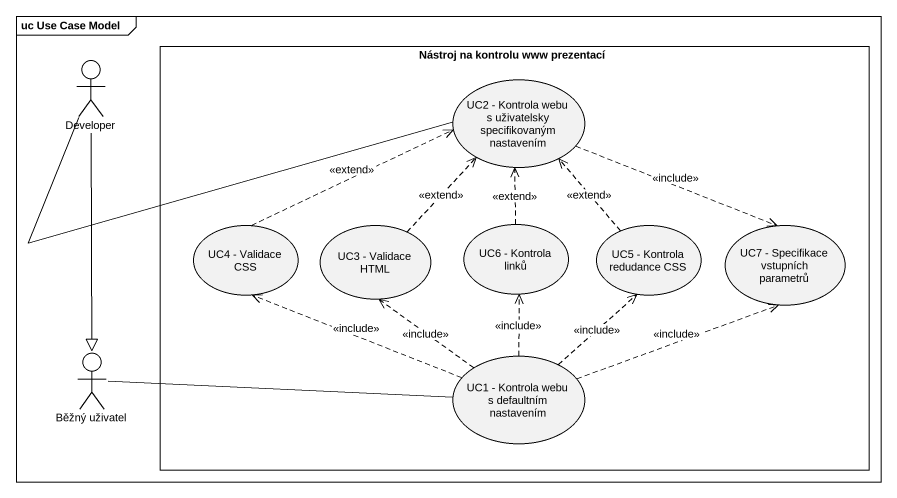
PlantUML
@startuml
mainframe uc Use Case Model
rectangle "Nástroj na kontrolu www prezentací" as Nástroj_na_kontrolu_www {
  usecase "UC2 - Kontrola webu s uživatelsky specifikovaným nastavením" as UC2_Kontrola_webu_s
  usecase "UC4 - Validace CSS" as UC4_Validace_CSS
  usecase "UC3 - Validace HTML" as UC3_Validace_HTML
  usecase "UC6 - Kontrola linků" as UC6_Kontrola_linků
  usecase "UC5 - Kontrola redudance CSS" as UC5_Kontrola_redudance_CSS
  usecase "UC7 - Specifikace vstupních parametrů" as UC7_Specifikace_vstupních
  usecase "UC1 - Kontrola webu s defaultním nastavením" as UC1_Kontrola_webu_s
}
actor Developer
actor "Běžný uživatel" as Běžný_uživatel
Developer -right- UC2_Kontrola_webu_s
Developer --|> Běžný_uživatel
UC2_Kontrola_webu_s .right.> UC7_Specifikace_vstupních : <<include>>
UC4_Validace_CSS .right.> UC2_Kontrola_webu_s : <<extend>>
UC3_Validace_HTML .up.> UC2_Kontrola_webu_s : <<extend>>
UC6_Kontrola_linků .up.> UC2_Kontrola_webu_s : <<extend>>
UC5_Kontrola_redudance_CSS .up.> UC2_Kontrola_webu_s : <<extend>>
UC1_Kontrola_webu_s .left.> UC4_Validace_CSS : <<include>>
UC1_Kontrola_webu_s .up.> UC3_Validace_HTML : <<include>>
UC1_Kontrola_webu_s .up.> UC6_Kontrola_linků : <<include>>
UC1_Kontrola_webu_s .up.> UC5_Kontrola_redudance_CSS : <<include>>
UC1_Kontrola_webu_s .right.> UC7_Specifikace_vstupních : <<include>>
UC1_Kontrola_webu_s -left- Běžný_uživatel
@enduml
